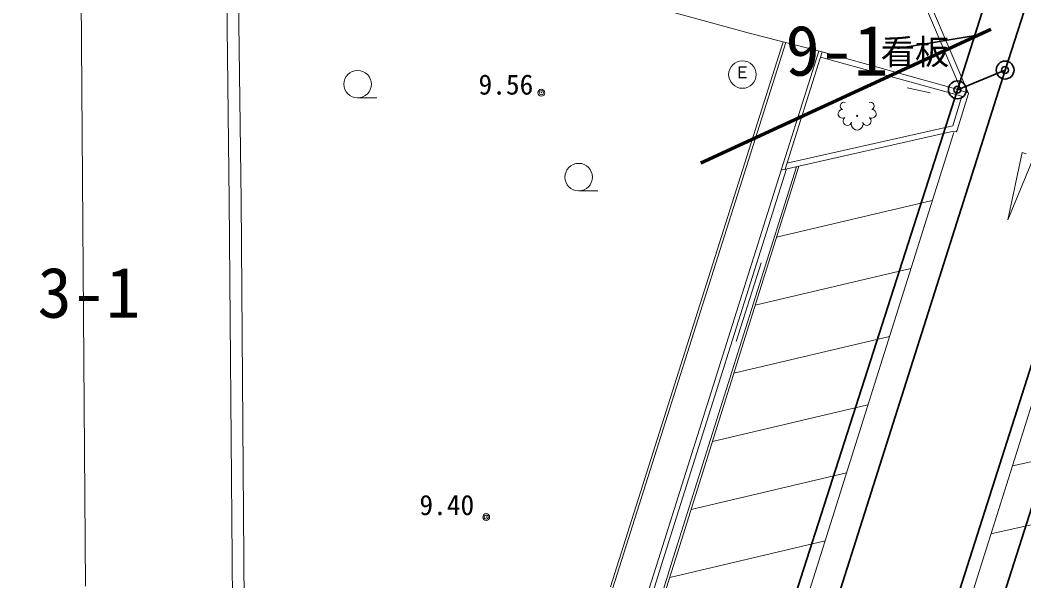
# Model space of a CAD drawing. Units: millimetres on the paper. Extents: x -427 to 422, y -327 to 297.
# Drawn here: x -134.5 to -61.4, y 48.5 to 89.3 of the extents above; entities that cross this region are included whole.
import ezdxf
from ezdxf.enums import TextEntityAlignment as Align

# ---------------------------------------------------------------- set-up
doc = ezdxf.new("R2010")
doc.units = ezdxf.units.MM
doc.header["$PDMODE"] = 32
doc.header["$PDSIZE"] = 0.5
for name, color, linetype, lineweight in [('0-2_S-SUV-LWCN', 7, 'Continuous', 35), ('0-5_S-SUV-RAIL', 7, 'Continuous', 35), ('0-6_S-SUV-HTXT', 7, 'Continuous', 35), ('0-8_S-SUV', 33, 'Continuous', 13)]:
    doc.layers.add(name, color=color, linetype=linetype, lineweight=lineweight)
doc.styles.add('ＭＳ ゴシック', font='')
doc.styles.get('ＭＳ ゴシック').set_extended_font_data('MS Gothic')

# ---------------------------------------------------------------- blocks, each defined once
blk = doc.blocks.new('open_arrow')
at = {"color": 0, "linetype": 'Continuous', "lineweight": -2}
blk.add_lwpolyline([(7.5, 1.25), (0, 0), (7.5, -1.25)], dxfattribs=at)
blk = doc.blocks.new('DIMENSION_033_')
at = {"layer": '0-8_S-SUV'}
blk.add_line((-9521567.1, -108858070.2), (-9520412.4, -108855301.3), dxfattribs=at)
at = {"layer": '0-8_S-SUV', "xscale": 0.2, "yscale": 0.2, "rotation": 247.4}
blk.add_blockref('open_arrow', (-9521567.1, -108858070.2), dxfattribs=at)
blk = doc.blocks.new('DIMENSION_059_')
at = {"layer": '0-5_S-SUV-RAIL'}
blk.add_line((-9511783, -108847731), (-9514785.9, -108847960.9), dxfattribs=at)
at = {"layer": '0-5_S-SUV-RAIL', "xscale": 0.2, "yscale": 0.2, "rotation": 4.4}
blk.add_blockref('open_arrow', (-9511783, -108847731), dxfattribs=at)

msp = doc.modelspace()

# ---------------------------------------------------------------- linework, layer by layer
at = {"layer": '0-2_S-SUV-LWCN', "color": 3, "lineweight": 70}
msp.add_line((-84.888, 78.889), (-63.777, 88.633), dxfattribs=at)
at = {"layer": '0-2_S-SUV-LWCN'}
for centre in [(-62.732, 85.647), (-66.206, 84.214)]:
    msp.add_circle(centre, 0.65, dxfattribs=at)
for p in [(-62.732, 85.647), (-66.206, 84.214)]:
    msp.add_point(p, dxfattribs=at)
at = {"layer": '0-6_S-SUV-HTXT'}
for points in [[(-48.483, 92.383), (-75.488, 7.851), (-96.803, -59.793), (-98.112, -63.967), (-104.077, -82.989), (-127.034, -156.192), (-128.747, -161.909), (-131.36, -179.171), (-132.414, -181.262), (-133.797, -184.202), (-136.007, -182.62)], [(-60.665, 92.057), (-62.732, 85.647), (-66.206, 84.214), (-63.64, 92.252)], [(-52.103, 91.496), (-100.404, -59.715), (-124.627, -137.232), (-132.333, -162.556), (-136.007, -182.62)], [(-146.934, -173.702), (-140.708, -156.798), (-126.876, -115.364), (-107.833, -56.344), (-62.732, 85.647)], [(-146.934, -173.702), (-151.092, -170.969), (-151.672, -167.482), (-147.068, -166.116), (-129.693, -114.628), (-110.978, -55.122), (-66.206, 84.214)]]:
    msp.add_lwpolyline(points, dxfattribs=at)
at = {"layer": '0-8_S-SUV'}
for p, q in [((-119.229, 76.151), (-119.499, 98.842)), ((-118.369, 76.16), (-118.636, 98.601)), ((-130.043, 94.108), (-129.693, 48.101)), ((-97.984, 92.886), (-81.258, 88.313)), ((-69.172, 92.814), (-65.385, 83.944)), ((-81.258, 88.313), (-76.056, 86.964)), ((-91.476, 48.059), (-78.895, 87.7)), ((-91.286, 47.998), (-78.701, 87.649)), ((-76.29, 87.025), (-79.027, 78.369)), ((-76.056, 86.964), (-78.755, 78.43)), ((-65.87, 83.738), (-76.177, 86.583)), ((-65.915, 84.165), (-76.056, 86.964)), ((-68.198, 83.979), (-69.873, 84.359)), ((-109.876, 83.621), (-108.476, 83.621)), ((-66.547, 81.587), (-65.87, 83.738)), ((-66.223, 81.284), (-65.385, 83.944)), ((-79.027, 78.369), (-66.589, 81.168)), ((-78.615, 78.871), (-66.547, 81.587)), ((-66.589, 81.168), (-66.283, 81.157)), ((-66.283, 81.157), (-66.223, 81.284)), ((-82.087, 31.614), (-66.475, 81.105)), ((-61.484, 79.655), (-62.532, 74.745)), ((-62.532, 74.745), (-60.624, 79.389)), ((-61.197, 79.566), (-61.484, 79.655)), ((-79.027, 78.369), (-87.827, 50.54)), ((-87.504, 50.433), (-78.654, 78.452)), ((-86.875, 50.234), (-77.909, 78.62)), ((-77.745, 78.657), (-86.69, 50.216)), ((-55.597, 77.941), (-62.196, 56.857)), ((-93.783, 76.863), (-92.383, 76.863)), ((-119.025, 50.134), (-119.229, 76.151)), ((-118.165, 50.141), (-118.369, 76.16)), ((-68.036, 76.156), (-79.371, 73.488)), ((-69.597, 71.207), (-80.927, 68.54)), ((-71.158, 66.258), (-82.483, 63.592)), ((-72.719, 61.309), (-84.039, 58.644)), ((-62.196, 56.857), (-55.605, 58.335)), ((-74.281, 56.36), (-85.595, 53.696)), ((-62.196, 56.857), (-77.85, 7.458)), ((-63.762, 51.917), (-55.607, 53.74)), ((-75.842, 51.41), (-87.153, 48.748)), ((-87.827, 50.54), (-94.247, 30.172)), ((-118.733, 17.281), (-119.025, 50.134)), ((-117.873, 17.289), (-118.165, 50.141)), ((-94.611, 27.906), (-87.504, 50.433)), ((-86.69, 50.216), (-94.076, 26.836)), ((-93.982, 27.707), (-86.875, 50.234))]:
    msp.add_line(p, q, dxfattribs=at)
msp.add_lwpolyline([(-69.502, 92.568), (-65.898, 84.125), (-65.402, 83.982)], dxfattribs=at)
for centre, radius in [((-81.86, 85.322), 1), ((-109.876, 84.621), 1), ((-96.504, 83.996), 0.25), ((-96.504, 83.996), 0.15), ((-73.504, 82.315), 0.0427), ((-93.783, 77.863), 1), ((-100.517, 53.136), 0.25), ((-100.517, 53.136), 0.15)]:
    msp.add_circle(centre, radius, dxfattribs=at)
for centre, radius, start, end in [((-74.571, 82.464), 0.317, 88.10813, 304.97801), ((-74.469, 83.033), 0.269, 69.97806, 249.97798), ((-72.537, 83.033), 0.269, 289.97802, 109.97803), ((-72.435, 82.463), 0.317, 234.97803, 91.84793), ((-74.208, 81.944), 0.317, 124.97805, 341.84792), ((-72.799, 81.944), 0.317, 198.10812, 54.97805), ((-73.503, 81.711), 0.425, 161.54306, 18.41299)]:
    msp.add_arc(centre, radius, start, end, dxfattribs=at)
for p in [(-96.504, 83.996), (-100.517, 53.136)]:
    msp.add_point(p, dxfattribs=at)

# ---------------------------------------------------------------- block references
at = {"layer": '0-5_S-SUV-RAIL', "xscale": 0.002, "yscale": 0.002, "rotation": 5}
msp.add_blockref('DIMENSION_059_', (-86.851, 218613.28), dxfattribs=at)
at = {"layer": '0-8_S-SUV', "xscale": 0.002, "yscale": 0.002, "rotation": 5}
msp.add_blockref('DIMENSION_033_', (-86.851, 218613.28), dxfattribs=at)

# ---------------------------------------------------------------- texts
at = {"layer": '0-5_S-SUV-RAIL', "style": 'ＭＳ ゴシック'}
for s, p in [('9-1', (-78.725, 84.139)), ('3-1', (-133.185, 66.533))]:
    msp.add_text(s, height=3.666, dxfattribs=at).set_placement(p, align=Align.BOTTOM_LEFT)
at = {"layer": '0-8_S-SUV', "style": 'ＭＳ ゴシック'}
for s, height, p in [('看板', 1.833, (-71.794, 85.501)), ('Ｅ', 0.88, (-82.473, 84.778)), ('9.56', 1.466, (-101.075, 83.424)), ('9.40', 1.466, (-105.379, 52.843))]:
    msp.add_text(s, height=height, rotation=359.978, dxfattribs=at).set_placement(p, align=Align.BOTTOM_LEFT)

doc.saveas('drawing.dxf')
